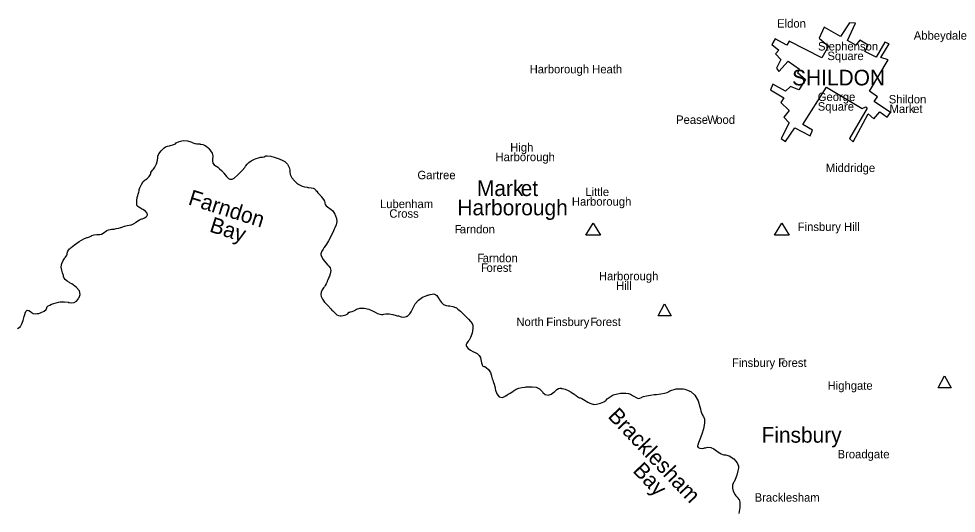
# Model space of a CAD drawing. Extents: x 0 to 24000, y 0 to 24000.
# Drawn here: x 14907 to 19035, y 4404 to 6579 of the extents above; entities that cross this region are included whole.
import ezdxf

# ---------------------------------------------------------------- set-up
doc = ezdxf.new("R2010")
doc.units = 0
for name, color, linetype in [('01B-LandmassTidal', 7, 'Continuous'), ('03C-BuiltUpHistoric', 7, 'Continuous'), ('06B-FeaturesSummit', 7, 'Continuous'), ('xx-NamesPlacesXXX', 7, 'Continuous'), ('xx-NamesWaterbodyXXXX', 7, 'Continuous')]:
    doc.layers.add(name, color=color, linetype=linetype)

msp = doc.modelspace()

# ---------------------------------------------------------------- linework, layer by layer
at = {"layer": '01B-LandmassTidal'}
msp.add_lwpolyline([(14901.6, 5216.5), (14909.6, 5221.5), (14915, 5226), (14915.6, 5226.5), (14916.7, 5228.4), (14920.2, 5236.6), (14926.2, 5252.3), (14931.7, 5268.9), (14934.5, 5278.7), (14935.1, 5281.8), (14935.6, 5284.4), (14938.8, 5291.7), (14944.6, 5296.5), (14952, 5296), (14958.5, 5291.9), (14960.2, 5290.1), (14961.5, 5288.6), (14965.7, 5284.8), (14971.3, 5282.2), (14979.1, 5281.7), (14988.2, 5282.3), (14991.2, 5282.6), (14995, 5283.1), (15006.4, 5286.2), (15018.9, 5292.4), (15027.3, 5300.5), (15030.4, 5307.4), (15030.4, 5309.6), (15030.4, 5310.3), (15032, 5312.4), (15036.6, 5315.6), (15043.5, 5319.2), (15052.1, 5322.9), (15061.9, 5326.4), (15072.2, 5329.6), (15082.6, 5332.1), (15089.9, 5333.6), (15092.3, 5333.9), (15094.7, 5334.3), (15109.2, 5334.4), (15124.2, 5332.3), (15126.9, 5331.6), (15130.2, 5330.7), (15140.8, 5329.1), (15151.8, 5330.7), (15161.4, 5337.2), (15168.9, 5346.1), (15171.1, 5349.2), (15173.6, 5352.9), (15177.9, 5366.1), (15174.2, 5382.3), (15159.8, 5398.8), (15141, 5412.4), (15134.3, 5416.3), (15130.8, 5418.4), (15120.7, 5424.8), (15112.3, 5431.6), (15107.5, 5438.5), (15105, 5445), (15104.5, 5447.2), (15103.9, 5449.4), (15100.4, 5461.9), (15096.8, 5473.1), (15096.3, 5474.7), (15095.2, 5477.8), (15094.4, 5487.9), (15096.6, 5502.4), (15102.3, 5516.1), (15108.3, 5524.6), (15110.8, 5526.8), (15112.3, 5528.1), (15117.9, 5536), (15120.6, 5543.2), (15120.6, 5545.6), (15120.6, 5548.4), (15123.9, 5556.4), (15131.4, 5566.4), (15133.5, 5568.4), (15137.9, 5572.5), (15152.1, 5583.8), (15173.5, 5598.8), (15193.5, 5610.7), (15204.6, 5616), (15208, 5616.6), (15209.8, 5616.9), (15219.2, 5619.8), (15227.3, 5623.7), (15228.4, 5624.4), (15229.4, 5625.2), (15239.1, 5628), (15250.5, 5629.5), (15254.3, 5629.5), (15256.6, 5629.5), (15263.7, 5630.1), (15271.6, 5631.9), (15279.1, 5635.5), (15285.2, 5639.8), (15287.2, 5641.3), (15289, 5642.8), (15294.9, 5646.9), (15302.3, 5650.6), (15309.9, 5652.5), (15316.4, 5653.1), (15318.5, 5653.1), (15320.6, 5653.1), (15326.7, 5653.8), (15336.9, 5655.6), (15347.8, 5658.2), (15355.6, 5660.5), (15358.1, 5661.3), (15361.8, 5662.6), (15372.7, 5666.4), (15384, 5669.6), (15393.7, 5671.4), (15400.8, 5672.1), (15403.2, 5672.3), (15404.1, 5672.4), (15406.9, 5673.4), (15412.2, 5676.2), (15418.4, 5680.1), (15423.3, 5683.6), (15424.8, 5684.8), (15426.4, 5686.1), (15431.4, 5689.7), (15438.6, 5693.9), (15445.3, 5697.2), (15449.3, 5698.7), (15450.7, 5698.9), (15452, 5699.2), (15460.3, 5702.7), (15468, 5707.7), (15469.1, 5708.7), (15470.7, 5710.2), (15474.3, 5716.3), (15473, 5724.1), (15465.1, 5732.3), (15454.1, 5739.3), (15450.3, 5741.3), (15448.3, 5742.2), (15442.7, 5745.4), (15436.1, 5749.7), (15431.2, 5753.7), (15429.1, 5756.1), (15428.7, 5756.9), (15427.8, 5759.3), (15426.6, 5767.1), (15426.5, 5779.5), (15428.4, 5792.6), (15431, 5801.9), (15432.2, 5804.8), (15433, 5806.6), (15436.4, 5816.2), (15438.1, 5822.3), (15438.1, 5824.4), (15438.1, 5827.2), (15440.7, 5835.6), (15447.3, 5849.4), (15455.8, 5862.3), (15461.9, 5869.1), (15464.4, 5870.6), (15466.9, 5872.2), (15473.9, 5877.8), (15481.7, 5885.7), (15487, 5893.5), (15489, 5898.7), (15489.1, 5900.4), (15489.1, 5902.2), (15491.9, 5907.3), (15497.2, 5914.5), (15498.5, 5915.7), (15500.9, 5917.9), (15506.5, 5926.2), (15513.6, 5940.8), (15518.5, 5956.8), (15520.4, 5967.7), (15520.4, 5971.4), (15520.4, 5974.6), (15524.4, 5984.4), (15534.4, 5997.4), (15537.3, 6000.4), (15539.4, 6002.8), (15546.2, 6009.4), (15553.9, 6015.1), (15561.8, 6018.5), (15569, 6020.1), (15571.4, 6020.4), (15573.9, 6020.7), (15586.2, 6023.9), (15595.8, 6028.4), (15596.9, 6029.4), (15600.4, 6032.4), (15613, 6039.3), (15631.1, 6043.5), (15650.3, 6042.2), (15664.9, 6037.6), (15669.4, 6035.3), (15671.1, 6034.4), (15678.3, 6031.1), (15682.8, 6029.7), (15683.1, 6029.8), (15683.4, 6029.9), (15685.6, 6029.8), (15690.7, 6029.4), (15697.8, 6028.7), (15704.1, 6028.1), (15706.3, 6027.9), (15709, 6027.5), (15717.2, 6025.8), (15725.6, 6022.7), (15733.1, 6017.9), (15739.2, 6012.5), (15741.2, 6010.6), (15743.9, 6007.8), (15751.6, 5998.5), (15758.2, 5987.2), (15761.2, 5976.3), (15761.3, 5968.1), (15760.8, 5965.5), (15760.2, 5962.7), (15759.7, 5953.8), (15762, 5944.1), (15767.5, 5936.5), (15774, 5931.7), (15776.4, 5930.6), (15778.2, 5929.8), (15783.2, 5926.4), (15791.5, 5919.4), (15800.5, 5910.8), (15806.9, 5903.7), (15809, 5901.2), (15810.8, 5899), (15816.5, 5892.4), (15822.4, 5885.5), (15827.1, 5880.4), (15830.9, 5876.9), (15834.1, 5874.6), (15837.1, 5873.3), (15840.1, 5872.8), (15842.6, 5872.6), (15843.5, 5872.6), (15846.4, 5872.6), (15855.1, 5878.4), (15872.6, 5892.9), (15891.3, 5911.6), (15902.9, 5925.3), (15906.2, 5930.2), (15907.7, 5932.6), (15913, 5939.5), (15920.6, 5946.8), (15930.1, 5953.2), (15939.5, 5958.1), (15942.6, 5959.6), (15945.2, 5960.8), (15953, 5963.8), (15963.1, 5967.3), (15972, 5969.7), (15976.7, 5970.6), (15978.3, 5970.6), (15980.6, 5970.6), (15987.2, 5971.8), (15992.7, 5974.1), (15993.2, 5974.5), (15994.5, 5975.8), (16001.5, 5976.5), (16016.7, 5974.5), (16037, 5969), (16054.5, 5962.8), (16060.3, 5960.4), (16064.9, 5958.4), (16078.3, 5950.7), (16090.9, 5939.1), (16098.3, 5925.2), (16100.7, 5912.8), (16100.7, 5908.7), (16100.7, 5905), (16103.1, 5894), (16110.1, 5879.3), (16121.1, 5865.3), (16132, 5855.4), (16135.9, 5852.6), (16138.3, 5850.9), (16145.7, 5846.2), (16155.2, 5841.9), (16166.2, 5839.1), (16177, 5837.6), (16180.6, 5837.3), (16184.1, 5837), (16194.5, 5835.7), (16203.9, 5833.6), (16210.2, 5830.3), (16214.1, 5826.6), (16215.1, 5825.2), (16216.1, 5823.9), (16219.1, 5820.2), (16224.7, 5813.7), (16231, 5806.4), (16235.8, 5801.1), (16237.5, 5799.3), (16239.1, 5797.5), (16243.6, 5791.7), (16248.9, 5783.6), (16252.9, 5775.8), (16254.7, 5770.8), (16255.1, 5769.1), (16255.4, 5767.3), (16257.1, 5762.1), (16260.6, 5756.3), (16266.3, 5751.1), (16272.5, 5746.9), (16274.7, 5745.6), (16276.9, 5744.3), (16283.2, 5739.9), (16289.8, 5733.7), (16295.2, 5726), (16299.1, 5718.7), (16300.2, 5716.2), (16301.9, 5712.3), (16306.2, 5700.1), (16307.8, 5687.1), (16304.5, 5673.1), (16298.5, 5658.6), (16296.3, 5653.9), (16292.8, 5646.3), (16282.2, 5623.7), (16271.7, 5602.7), (16262.6, 5587.2), (16255.3, 5576.5), (16252.8, 5573.1), (16251.2, 5571), (16247, 5564.7), (16242.2, 5556.4), (16239, 5549.2), (16237.9, 5545.4), (16237.9, 5544.1), (16237.9, 5541.5), (16240.7, 5533.8), (16248.3, 5520.2), (16258.9, 5505.6), (16267.6, 5495.7), (16270.8, 5492.7), (16273, 5490.7), (16278, 5482.8), (16280.8, 5470.9), (16279.2, 5457.3), (16275, 5446), (16273.1, 5442.5), (16272, 5440.5), (16267.6, 5430.4), (16265.3, 5424.2), (16265.3, 5422.2), (16265.3, 5421.3), (16264.2, 5418.6), (16261.2, 5412.8), (16256.9, 5405.6), (16253, 5399.7), (16251.6, 5397.8), (16249.5, 5395), (16243.9, 5386.2), (16239.1, 5376.1), (16237.4, 5366.5), (16239.2, 5356.6), (16244.6, 5345.7), (16254.2, 5332.7), (16268, 5317), (16281.8, 5302.3), (16286.5, 5297.5), (16289.6, 5294.2), (16299.3, 5284.7), (16308.3, 5277.2), (16315.9, 5273.7), (16322.1, 5272.8), (16324.1, 5272.8), (16327, 5272.8), (16335.7, 5274), (16347.2, 5277.2), (16355.9, 5281.4), (16359.4, 5284.7), (16359.4, 5285.7), (16359.4, 5286.2), (16361, 5287.7), (16363.9, 5288.5), (16364.9, 5288.5), (16365.8, 5288.5), (16368.7, 5289.3), (16374.9, 5291.5), (16382.5, 5294.8), (16388.7, 5297.6), (16390.7, 5298.7), (16395.1, 5300.9), (16409.2, 5305.5), (16427.8, 5306.3), (16448.6, 5301.1), (16467.7, 5292.9), (16473.9, 5289.7), (16477.2, 5288), (16487.3, 5283.1), (16497.2, 5279.3), (16504.7, 5277.9), (16509.6, 5278.3), (16511.1, 5278.7), (16514.3, 5279.5), (16524.3, 5281), (16538.2, 5280.9), (16554.3, 5278.2), (16569.5, 5274.3), (16574.6, 5272.8), (16578.7, 5271.6), (16591, 5268.1), (16601.3, 5266.3), (16608.7, 5267.2), (16614.6, 5269.5), (16616.5, 5270.4), (16618.3, 5271.3), (16623.5, 5274.6), (16629.3, 5280.6), (16634.9, 5289.1), (16639.5, 5298), (16640.9, 5301), (16643.6, 5307.1), (16653.4, 5324.7), (16667.5, 5341.6), (16685, 5353.7), (16701.8, 5360.8), (16707.5, 5362.6), (16710.2, 5363.4), (16718.4, 5365.7), (16726.9, 5367.7), (16733.5, 5368.4), (16738.9, 5367.6), (16743.5, 5365.2), (16747.8, 5361), (16752.4, 5354.8), (16756.4, 5348.6), (16757.7, 5346.5), (16760.1, 5342.6), (16768.3, 5331.5), (16778.2, 5322.1), (16788.9, 5317.3), (16798.7, 5315.9), (16802, 5315.9), (16806.1, 5315.9), (16818.3, 5313.8), (16830, 5309.6), (16831.8, 5308.5), (16834.2, 5307), (16840.9, 5301.9), (16851.9, 5292.5), (16863.9, 5281.4), (16875.9, 5269.6), (16887.1, 5257.8), (16896.4, 5247.1), (16903.1, 5238.3), (16905.9, 5234), (16906.3, 5232.4), (16907.2, 5228.5), (16906.9, 5216.1), (16903.2, 5195.9), (16896.5, 5176.6), (16890.6, 5165.5), (16887.9, 5162.6), (16886.3, 5161.1), (16880, 5152.6), (16876.9, 5146.3), (16876.9, 5144.2), (16876.9, 5142.3), (16879.3, 5136.7), (16886.2, 5128.7), (16896.7, 5120.9), (16906.7, 5115.5), (16910.2, 5114), (16914, 5112.5), (16925.1, 5106.8), (16935, 5098.5), (16940.6, 5088.6), (16942.6, 5079.2), (16942.7, 5076), (16942.8, 5073.2), (16944.1, 5064.9), (16947.1, 5056.5), (16951.4, 5051.2), (16955.5, 5049.3), (16956.8, 5049.3), (16959.1, 5049.3), (16966, 5045.6), (16975.8, 5036), (16984, 5023.2), (16988.1, 5013.2), (16988.6, 5009.7), (16989, 5007.4), (16992, 4995.3), (16995.5, 4985.7), (16996, 4984.6), (16996.7, 4983.6), (16998.3, 4979.6), (17000.9, 4971.7), (17003.4, 4961.9), (17005, 4954), (17005.4, 4951.3), (17006.5, 4945.5), (17012.2, 4928.5), (17022.3, 4915.4), (17035.2, 4912.4), (17047.2, 4917.4), (17050.5, 4920), (17051.9, 4921.1), (17058.3, 4925.5), (17061.9, 4927.8), (17063.1, 4927.8), (17063.7, 4927.8), (17065.8, 4929), (17071.1, 4932.1), (17078.2, 4936.7), (17084.2, 4940.9), (17086.2, 4942.3), (17089.1, 4944.3), (17097.9, 4950.1), (17108.6, 4954.8), (17121.8, 4957.5), (17136.6, 4959.2), (17141.5, 4959.6), (17147.9, 4960.1), (17167.3, 4960.7), (17185.5, 4958.2), (17199.5, 4951), (17209.8, 4941.5), (17212.8, 4938), (17215.5, 4934.9), (17225.4, 4926.9), (17238.1, 4923.5), (17251.8, 4927.9), (17264, 4936.6), (17267.7, 4940), (17270, 4942.1), (17277.1, 4948.2), (17284.1, 4952.7), (17290.3, 4954.2), (17295.7, 4953.7), (17297.5, 4953.3), (17301.3, 4952.6), (17312.7, 4949.6), (17326.1, 4944.4), (17339.3, 4937.1), (17350.1, 4929.7), (17353.6, 4927), (17355.6, 4925.5), (17361.6, 4921.2), (17368.7, 4916.5), (17374.1, 4913.3), (17376.4, 4912.1), (17377.1, 4912.1), (17377.9, 4912.1), (17380.3, 4911), (17386.2, 4908), (17394.1, 4903.7), (17400.8, 4899.8), (17403, 4898.4), (17405.3, 4897), (17412.6, 4893.1), (17422.1, 4888.5), (17430.4, 4885.1), (17434.8, 4883.7), (17436.3, 4883.5), (17440, 4883), (17451.4, 4883.9), (17468.5, 4887.8), (17484, 4894.1), (17492.3, 4899.2), (17494.3, 4901.5), (17498.5, 4906.6), (17524.1, 4924.4), (17556.4, 4932.3), (17564.1, 4932.5), (17568.1, 4932.6), (17580.3, 4932.7), (17591.4, 4931.3), (17600.7, 4927.7), (17609.2, 4922.5), (17611.9, 4920.7), (17615.2, 4918.6), (17625.3, 4912.4), (17634.7, 4908.9), (17642.6, 4909.8), (17649.4, 4913.1), (17651.5, 4914.5), (17653, 4915.6), (17658.8, 4917.7), (17671.3, 4920.7), (17688.6, 4923.5), (17704.6, 4925.7), (17709.9, 4926.2), (17716, 4926.9), (17734.2, 4929.1), (17750.9, 4931.9), (17762.2, 4935.2), (17768.1, 4938.3), (17769.9, 4939.6), (17774.3, 4942.8), (17801.5, 4951.8), (17833.3, 4950.7), (17840.1, 4949), (17846.8, 4947.2), (17866.1, 4938.9), (17884.8, 4922.9), (17898.3, 4898.6), (17906.6, 4872.1), (17908.7, 4863.1), (17909.2, 4861), (17910.9, 4854.8), (17913.8, 4846.3), (17916.9, 4838.7), (17919.1, 4834.3), (17920.1, 4832.9), (17922.3, 4829.8), (17926.4, 4818.5), (17927.3, 4799.7), (17922.4, 4775.4), (17914.8, 4752), (17911.8, 4744.3), (17910.3, 4740.4), (17905.7, 4728.4), (17900.7, 4714.4), (17897.4, 4703.9), (17896.1, 4699.8), (17896.1, 4698.5), (17896.1, 4697.2), (17898.9, 4693.7), (17906.1, 4690.5), (17916, 4689.5), (17924.1, 4690.3), (17926.7, 4691), (17930.4, 4692.1), (17941.6, 4694.2), (17954.5, 4693.1), (17967.7, 4687.3), (17980, 4679.1), (17984, 4676.1), (17986, 4674.5), (17992.5, 4670), (18000.7, 4665.3), (18008, 4662.3), (18012.3, 4661.2), (18013.7, 4661.2), (18019.3, 4661.2), (18035.9, 4656.2), (18056.1, 4643.1), (18070.8, 4625.2), (18076.5, 4610.5), (18076.5, 4605.6), (18076.4, 4601.8), (18074.2, 4590.4), (18068.9, 4571), (18062, 4552.3), (18057.1, 4541.9), (18054.9, 4538.9), (18053.2, 4536.4), (18050, 4527.7), (18049.3, 4515), (18052.7, 4501.3), (18058.1, 4490.5), (18060.4, 4487.2), (18061.6, 4485.5), (18065.3, 4480.4), (18070.2, 4474.1), (18074.5, 4469.1), (18076.9, 4466.6), (18077.6, 4466), (18079.8, 4464.2), (18081.9, 4452.4), (18082, 4428.7), (18078.5, 4403.6)], dxfattribs=at)
at = {"layer": '03C-BuiltUpHistoric'}
msp.add_lwpolyline([(18564.9, 6560.9), (18525.8, 6501), (18453.7, 6542.3), (18431, 6492.8), (18472.2, 6457.8), (18443.4, 6406.2), (18299.3, 6480.5), (18289, 6461.9), (18237.5, 6490.8), (18223.1, 6466), (18254, 6441.2), (18239.6, 6424.8), (18262.2, 6400), (18243.8, 6360.8), (18254, 6346.4), (18295.2, 6391.8), (18344.5, 6356.7), (18336.4, 6342.2), (18371.4, 6311.3), (18342.5, 6265.9), (18305.5, 6280.4), (18282.8, 6259.7), (18227.3, 6290.7), (18216.9, 6265.9), (18276.6, 6230.9), (18262.2, 6210.3), (18299.3, 6175.2), (18276.6, 6146.3), (18299.3, 6121.6), (18264.3, 6051.5), (18282.8, 6039.1), (18324, 6098.9), (18391.9, 6063.8), (18402.2, 6088.6), (18359, 6113.3), (18464, 6278.3), (18620.4, 6183.5), (18637, 6191.7), (18643.1, 6185.5), (18564.9, 6051.5), (18581.3, 6037), (18647.2, 6160.8), (18671.9, 6138.1), (18698.7, 6169), (18731.6, 6146.3), (18746.1, 6167), (18674, 6214.4), (18688.3, 6235), (18653.4, 6259.7), (18735.7, 6397.9), (18702.8, 6408.3), (18739.8, 6468), (18721.3, 6476.3), (18682.2, 6410.3), (18632.8, 6435), (18647.2, 6461.9), (18610.2, 6484.5), (18593.7, 6461.9), (18556.6, 6482.5), (18591.6, 6558.8)], close=True, dxfattribs=at)
at = {"layer": '06B-FeaturesSummit'}
for p, q in [((17404.8, 5627), (17436.5, 5679.9)), ((17436.5, 5679.9), (17468.3, 5627)), ((18235.5, 5627), (18267.2, 5679.9)), ((18267.2, 5679.9), (18299, 5627)), ((17468.3, 5627), (17404.8, 5627)), ((18299, 5627), (18235.5, 5627)), ((17722.3, 5272.5), (17751.3, 5325.4)), ((17751.3, 5325.4), (17780.5, 5272.5)), ((17780.5, 5272.5), (17722.3, 5272.5)), ((18955.1, 4955), (18984.1, 5007.9)), ((18984.1, 5007.9), (19013.3, 4955)), ((19013.3, 4955), (18955.1, 4955))]:
    msp.add_line(p, q, dxfattribs=at)

# ---------------------------------------------------------------- texts
at = {"layer": 'xx-NamesPlacesXXX'}
for s, height, p in [('Eldon', 37.04, (18246.5, 6539.7)), ('Abbeydale', 37.04, (18848.2, 6486.8)), ('Stephenson', 37.04, (18426.5, 6439.2)), ('Square', 37.04, (18467.9, 6396.9)), ('Harborough Heath', 37.037, (17156.9, 6338.6)), ('SHILDON', 68.78, (18312.6, 6285.7)), ('George', 37.04, (18425.4, 6216.9)), ('Shildon', 37.04, (18738.1, 6206.4)), ('Square', 37.04, (18425.4, 6174.6)), ('Mark', 37.04, (18741.6, 6164)), ('et', 37.04, (18845.3, 6164)), ('Pease', 37.04, (17801.6, 6116.4)), ('W', 37, (17938.8, 6116.4)), ('ood', 37.04, (17978.4, 6116.4)), ('High', 37.04, (17071.2, 5994.7)), ('Harborough', 37.04, (17006.4, 5952.4)), ('Gartree', 37.04, (16662.7, 5873)), ('Middridge', 37.04, (18460.6, 5904.8)), ('Mark', 68.78, (16924.8, 5799)), ('et', 68.78, (17117.4, 5799)), ('Little', 37.04, (17402.1, 5799)), ('Lubenham', 37.04, (16497.7, 5746)), ('Harborough', 68.78, (16838.8, 5714.3)), ('Harborough', 37.04, (17342.9, 5756.6)), ('Cross', 37.04, (16539.1, 5703.7)), ('F', 37, (16826.5, 5634.9)), ('arndon', 37.04, (16849.6, 5634.9)), ('Finsbury Hill', 37.037, (18337.2, 5645.5)), ('F', 37, (16927, 5508)), ('arndon', 37.04, (16950.2, 5508)), ('F', 37, (16943.3, 5465.6)), ('orest', 37.04, (16967.1, 5465.6)), ('Harborough', 37.04, (17461.9, 5428.6)), ('Hill', 37.04, (17537.4, 5386.3)), ('North', 37.04, (17098.3, 5227.5)), ('Finsbury', 37.04, (17229.9, 5227.5)), ('F', 37, (17424.4, 5227.5)), ('orest', 37.04, (17448.2, 5227.5)), ('Finsbury F', 37.04, (18047.7, 5047.6)), ('orest', 37.04, (18266, 5047.6)), ('Highgate', 37.04, (18468.8, 4947.1)), ('Finsbury', 68.78, (18177.8, 4714.3)), ('Broadgate', 37.04, (18512.7, 4645.5)), ('Bracklesham', 37.037, (18147.5, 4455))]:
    msp.add_text(s, height=height, dxfattribs=at).set_placement(p)
at = {"layer": 'xx-NamesWaterbodyXXXX'}
for s, height, rotation, p in [('Farndon', 68.78, 342.391, (15649.6, 5763.2)), ('Bay', 68.78, 342.391, (15743.3, 5643.4)), ('Bracklesham', 68.783, 313.647, (17497.6, 4827.7)), ('Bay', 68.78, 313.647, (17607.4, 4588.3))]:
    msp.add_text(s, height=height, rotation=rotation, dxfattribs=at).set_placement(p)

doc.saveas('drawing.dxf')
